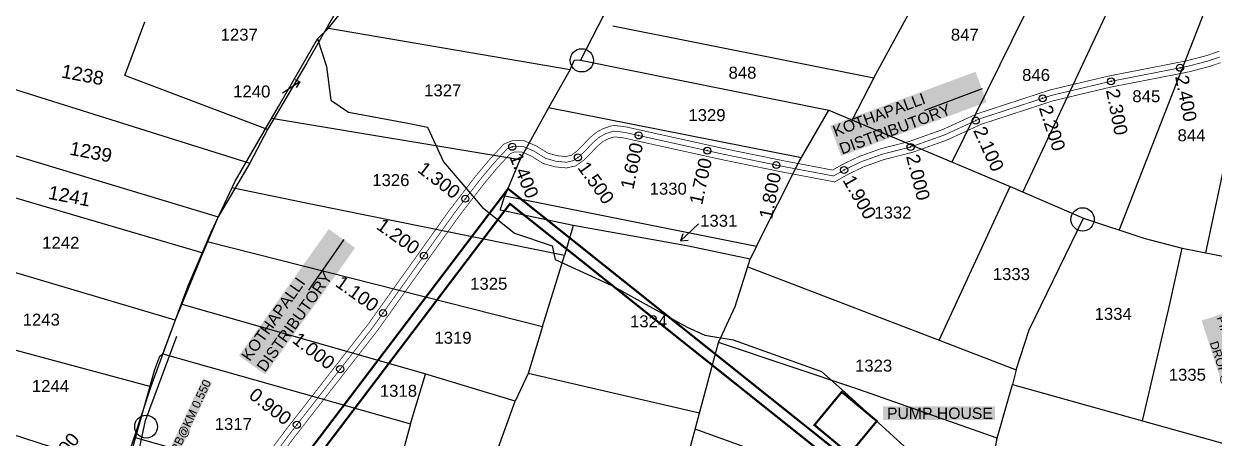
# Model space of a CAD drawing. Header units: millimetres. Extents: x 194974 to 210505, y 1603976 to 1614238.
# Drawn here: x 196227 to 197916, y 1606524 to 1607111 of the extents above; entities that cross this region are included whole.
import ezdxf
from ezdxf.enums import TextEntityAlignment as Align

# ---------------------------------------------------------------- set-up
doc = ezdxf.new("R2010")
doc.units = ezdxf.units.MM
doc.header["$LTSCALE"] = 15
doc.header["$PDMODE"] = 32
doc.header["$PDSIZE"] = 10
doc.linetypes.add('HIDDEN2', pattern=[0.1875, 0.125, -0.0625])
for name, color, linetype in [('BOUNDRY STONES', 240, 'Continuous'), ('CANAL1', 7, 'Continuous'), ('CSMark', 72, 'Continuous'), ('PAPER SIZE', 5, 'Continuous'), ('PLOTS', 7, 'Continuous'), ('PLOTS NO', 7, 'Continuous'), ('ROADS', 1, 'Continuous'), ('STRUCTURE', 5, 'Continuous'), ('text2', 7, 'Continuous')]:
    doc.layers.add(name, color=color, linetype=linetype)
doc.styles.get("Standard").update_dxf_attribs({"font": 'arial.ttf'})
doc.dimstyles.get("Standard").update_dxf_attribs({"dimtxt": 0.18, "dimasz": 0.18, "dimexe": 0.18, "dimexo": 0.0625, "dimgap": 0.09, "dimtad": 0, "dimtih": 1, "dimtoh": 1, "dimdec": 4, "dimzin": 0, "dimdsep": 46, "dimtxsty": 'Standard', "dimcen": 0.09, "dimadec": 0, "dimazin": 0, "dimtfac": 1, "dimtdec": 4, "dimtofl": 0, "dimtmove": 0, "dimatfit": 3, "dimfxl": 1, "dimtolj": 1, "dimtzin": 0, "dimarcsym": 0})

msp = doc.modelspace()

# ---------------------------------------------------------------- linework, layer by layer
at = {"color": 5, "const_width": 3, "elevation": 240.9}
msp.add_lwpolyline([(196914.2, 1606877.7), (197448.5, 1606452), (196998.1, 1605886.3), (196476.6, 1606301.5), (196914.2, 1606877.7)], dxfattribs=at)
msp.add_lwpolyline([(196916.8, 1606856.4), (197427.5, 1606449.6), (196995.7, 1605907.4), (196497.4, 1606304.1)], close=True, dxfattribs=at)
at = {"color": 5, "const_width": 3}
msp.add_lwpolyline([(197387.7, 1606589.7), (197437.5, 1606548.4), (197398.6, 1606501.6), (197348.9, 1606542.8)], close=True, dxfattribs=at)
at = {"layer": 'BOUNDRY STONES', "color": 1}
for centre, radius in [((197018.8, 1607059.7), 16.5), ((197729.5, 1606834.3), 16.5), ((196400.4, 1606540.5), 16.1)]:
    msp.add_circle(centre, radius, dxfattribs=at)
at = {"layer": 'CANAL1', "color": 200, "const_width": 1}
for points in [[(196564.9, 1606490.7), (196599.3, 1606536.7), (196715.6, 1606685.8), (196830.9, 1606847.2), (196867.5, 1606894.8), (196887.7, 1606918.9), (196908.2, 1606941), (196919.9, 1606945.8), (196936.7, 1606945.9), (196954.4, 1606938.3), (196970.7, 1606928.2), (196984, 1606924.5), (196996.2, 1606923.4), (197003.6, 1606925), (197011.8, 1606931), (197021.4, 1606940.7), (197029.7, 1606949.6), (197040.1, 1606958.1), (197049.8, 1606963.2), (197063.3, 1606967.6), (197080.4, 1606965.6), (197221.2, 1606934.5), (197307.1, 1606917), (197374.8, 1606904.2), (197388.6, 1606912.1), (197412.9, 1606923.7), (197443.7, 1606934.6), (197483, 1606944.6), (197531, 1606961.7), (197579.8, 1606984), (197683.5, 1607017.8), (197766.6, 1607037.5), (197834.5, 1607050.7), (197876.7, 1607059), (197904.9, 1607066.3), (197923.2, 1607072.6)], [(196577.8, 1606481.3), (196612, 1606527), (196728.4, 1606676.2), (196843.7, 1606837.7), (196880, 1606884.8), (196899.7, 1606908.4), (196917.5, 1606927.5), (196923.1, 1606929.8), (196933.4, 1606929.9), (196947, 1606924.1), (196964.2, 1606913.4), (196981.1, 1606908.7), (196997.3, 1606907.2), (197010.3, 1606910.2), (197022.3, 1606918.8), (197033, 1606929.7), (197040.7, 1606937.9), (197048.9, 1606944.7), (197056.1, 1606948.4), (197064.9, 1606951.3), (197077.8, 1606949.8), (197217.9, 1606918.9), (197304.1, 1606901.3), (197377.7, 1606887.4), (197396.1, 1606897.9), (197419, 1606908.9), (197448.3, 1606919.3), (197487.7, 1606929.2), (197537.1, 1606946.8), (197585.6, 1606969.1), (197687.8, 1607002.4), (197769.9, 1607021.9), (197837.6, 1607035), (197880.3, 1607043.4), (197909.5, 1607051), (197925.5, 1607056.4)]]:
    msp.add_lwpolyline(points, dxfattribs=at)
at = {"layer": 'CANAL1', "color": 1, "linetype": 'HIDDEN2', "ltscale": 4, "const_width": 1}
msp.add_lwpolyline([(196571.3, 1606486), (196605.6, 1606531.9), (196722, 1606681), (196837.3, 1606842.4), (196873.8, 1606889.8), (196893.7, 1606913.7), (196912.8, 1606934.2), (196921.5, 1606937.8), (196935, 1606937.9), (196950.7, 1606931.2), (196967.4, 1606920.8), (196982.5, 1606916.6), (196996.8, 1606915.3), (197006.9, 1606917.6), (197017.1, 1606924.9), (197027.2, 1606935.2), (197035.2, 1606943.8), (197044.5, 1606951.4), (197052.9, 1606955.8), (197064.1, 1606959.4), (197079.1, 1606957.7), (197219.5, 1606926.7), (197305.6, 1606909.1), (197376.2, 1606895.8), (197392.3, 1606905), (197415.9, 1606916.3), (197446, 1606926.9), (197485.4, 1606936.9), (197534.1, 1606954.2), (197582.7, 1606976.6), (197685.6, 1607010.1), (197768.3, 1607029.7), (197836, 1607042.9), (197878.5, 1607051.2), (197907.2, 1607058.7), (197924.4, 1607064.5)], dxfattribs=at)
at = {"layer": 'PLOTS'}
for points in [[(197433.2, 1607034.9), (197511.7, 1607179.5), (197149, 1607257.5)], [(197714.1, 1607260.9), (197544.1, 1606915.6)], [(196732.1, 1607224), (197074.8, 1607172.3), (197017, 1607059.9), (197369.3, 1606989.3), (197626.5, 1606880.8), (197730.8, 1606836), (197816.6, 1606807.8), (197870.8, 1606793.5), (198015.5, 1606765.3), (198020.4, 1606796.4), (198096.8, 1606795.7), (198107.8, 1606845.5), (198356, 1606824.9), (198713.3, 1606797.5), (198722.2, 1606696.5), (198740.3, 1606633.3), (198805.6, 1606543.4), (198865.2, 1606472.6), (198907.7, 1606329.3), (199143.8, 1606289.3), (199220.6, 1606276.3), (199217.6, 1606258.4), (199614.6, 1606162.2)], [(197644.8, 1606872.9), (197807.7, 1607221)], [(197920.3, 1607175.7), (197781.4, 1606819.4)], [(196224.6, 1605977.9), (196229.7, 1606002.2), (196248.3, 1606031), (196259.8, 1606137.6), (196269.7, 1606175.2), (196286.6, 1606239.9), (196331.7, 1606348.2), (196359.9, 1606436.2), (196382.5, 1606496.2), (196380.5, 1606507.5), (196412.7, 1606621.3), (196419.9, 1606640.3), (196424.3, 1606643.9), (196460.2, 1606740.3), (196492.6, 1606816.3), (196526.9, 1606888.5), (196588.2, 1606994.5), (196643.8, 1607090.3), (196659.5, 1607105.2), (196699.5, 1607156.1)], [(197904.5, 1606786.9), (197982, 1607151.1)], [(196670.7, 1607130), (196628.7, 1607056.3), (196572.9, 1606961.9), (196370.1, 1607038.3), (196398.8, 1607114.4)], [(196659.5, 1607105.2), (197002.2, 1607046.7), (197008.3, 1607060.4), (197017, 1607059.9)], [(197062.7, 1607108.6), (197433.2, 1607034.9), (197402.5, 1606975.3)], [(197002.2, 1607046.7), (196971.7, 1606992.2), (196930.7, 1606918.6), (196578.2, 1606977.2)], [(196143.5, 1607040.8), (196547.5, 1606914)], [(197330.4, 1606921.6), (196971.7, 1606992.2)], [(196930.7, 1606918.6), (196909.7, 1606867.8), (197266.9, 1606796.2), (197327.3, 1606916.3), (197369.3, 1606989.3)], [(196572.9, 1606961.9), (196547.5, 1606914), (196502.7, 1606837.9), (196480.8, 1606786.7), (196441.9, 1606691.6), (196407.4, 1606597.2), (196370.6, 1606486.9), (196326.8, 1606380.6), (196291.1, 1606281.8), (196273.8, 1606234.9), (196257.5, 1606165.3), (196252.8, 1606119.6), (196229.8, 1606029.1), (196212.7, 1605961.7)], [(196121.3, 1606952.5), (196502.7, 1606837.9)], [(196106.9, 1606896.3), (196480.8, 1606786.7)], [(197006.4, 1606825.5), (196994.4, 1606782.9), (196636.7, 1606855.6), (196522.3, 1606878.9)], [(197254.3, 1606767.2), (197525.7, 1606663.1), (197626.5, 1606880.8)], [(197266.9, 1606796.2), (197257.7, 1606777.9), (197170.2, 1606796.2), (197006.4, 1606825.5), (196902.7, 1606847.5), (196909.7, 1606867.8)], [(197525.7, 1606663.1), (197635.2, 1606621.1), (197653.5, 1606677.8), (197730.8, 1606836)], [(196441.9, 1606691.6), (196084.4, 1606797.1)], [(196487, 1606803.1), (196963.2, 1606682.3), (196994.4, 1606782.9)], [(197635.2, 1606621.1), (197630.2, 1606600.4), (197814.5, 1606548.9), (197851.9, 1606708.1), (197870.8, 1606793.5)], [(197185.9, 1606559.5), (197213, 1606659.8), (197236.3, 1606710.7), (197257.7, 1606777.9)], [(197814.5, 1606548.9), (197960.2, 1606508), (197997.5, 1606669.4), (198016.9, 1606753.5), (198015.5, 1606765.3)], [(196963.2, 1606682.3), (196942.6, 1606615.7), (196924.1, 1606576.7), (196796.1, 1606615.4), (196450.4, 1606714.1)], [(196048.1, 1606693.6), (196407.4, 1606597.2)], [(197608.4, 1606524.2), (197412.1, 1606593.1), (197213, 1606659.8)], [(196424.3, 1606643.9), (196775.8, 1606544.7), (196797.1, 1606615.1)], [(197153.9, 1606441.3), (197185.9, 1606559.5), (196942.6, 1606615.7)], [(196007.3, 1606595.3), (196264.5, 1606512.6), (196370.6, 1606486.9)], [(197575.6, 1606400.3), (197602.3, 1606490.3), (197608.4, 1606524.2), (197630.2, 1606600.4)], [(196576.8, 1606167.7), (196633.2, 1606146.3), (196762.8, 1606100.8), (196780.2, 1606123.3), (196826.6, 1606107.4), (196869.2, 1606260), (196892.3, 1606341.1), (196929.7, 1606497.2), (196898.1, 1606504.7), (196924.1, 1606576.7)], [(196775.8, 1606544.7), (196742.6, 1606423.6), (196385.3, 1606524.5)], [(197541.8, 1606266.6), (197553.5, 1606300.6), (197575.6, 1606400.3), (197275.1, 1606502.4), (197179.8, 1606537.1)]]:
    msp.add_lwpolyline(points, dxfattribs=at)
at = {"layer": 'PLOTS NO'}
for points in [[(196618.6, 1607029.3), (196593.9, 1607013.1)], [(196611.8, 1607032.6), (196618.6, 1607029.3), (196613.6, 1607021.4)], [(197158.7, 1606803.9), (197184.6, 1606827.8)], [(197162.1, 1606814), (197158.7, 1606803.9), (197169.6, 1606805)]]:
    msp.add_lwpolyline(points, dxfattribs=at)
at = {"layer": 'ROADS', "color": 1}
for points in [[(196643.8, 1607090.3), (196656.4, 1607050.9), (196662.4, 1607003.1), (196687.9, 1606986.4), (196769.4, 1606971), (196800, 1606965.2), (196822.4, 1606915.8), (196877.5, 1606851.8), (196923.3, 1606814.6), (196976.6, 1606796.8), (196981.1, 1606777.6), (197061.5, 1606740.8), (197168.3, 1606681.3), (197193.4, 1606670), (197233.4, 1606663.7), (197358.9, 1606618.6), (197396.7, 1606585), (197481.8, 1606507.5), (197577.3, 1606451.4), (197666.4, 1606421.6), (197762.2, 1606402.1), (197815, 1606391.4), (197849, 1606366.5), (197882.6, 1606343.8)], [(196227.2, 1605990.1), (196269.8, 1606065.7), (196304.5, 1606147.7), (196320.5, 1606234.8), (196348.7, 1606310.4), (196379.4, 1606454.1), (196399.7, 1606549.4), (196444.1, 1606668.7)]]:
    msp.add_lwpolyline(points, dxfattribs=at)
at = {"layer": 'text2', "color": 3}
for p in [(197867.9, 1607049.2), (197769.8, 1607030), (197672.8, 1607005.9), (197577.9, 1606974.4), (197099.3, 1606953.3), (196920, 1606937.2), (197485.3, 1606936.9), (197013.2, 1606922.1), (197196.9, 1606931.7), (197294.8, 1606911.3), (197391.1, 1606904.3), (196853.6, 1606863.6), (196794.7, 1606782.8), (196736.6, 1606701.5), (196675.9, 1606622), (196614.4, 1606543.1)]:
    msp.add_point(p, dxfattribs=at)

# ---------------------------------------------------------------- texts
at = {"layer": 'CSMark', "color": 1}
for s, rotation, p in [('2.400', 281.1028, (197870, 1607038.4)), ('2.300', 281.0386, (197771.9, 1607019.2)), ('2.200', 288.0303, (197676.2, 1606995.4)), ('2.100', 294.6539, (197582.5, 1606964.4)), ('1.400', 292.4794, (196924.2, 1606927.1)), ('2.000', 284.2087, (197488, 1606926.2)), ('1.300', 322.4144, (196790, 1606910.2)), ('1.500', 305.789, (197019.6, 1606913.2)), ('1.900', 299.72, (197396.6, 1606894.7)), ('1.200', 324.4548, (196731.3, 1606829.7)), ('1.100', 324.4548, (196673.2, 1606748.4)), ('1.000', 322.0369, (196612.2, 1606668.5)), ('0.900', 322.0369, (196550.7, 1606589.7))]:
    msp.add_text(s, height=19, rotation=rotation, dxfattribs=at).set_placement(p, align=Align.MIDDLE_LEFT)
for s, rotation, p in [('1.600', 77.528, (197096.9, 1606942.5)), ('1.700', 77.528, (197194.6, 1606920.9)), ('1.800', 78.4614, (197292.6, 1606900.5)), ('0.400', 50.9522, (196300, 1606527.9))]:
    msp.add_text(s, height=19, rotation=rotation, dxfattribs=at).set_placement(p, align=Align.MIDDLE_RIGHT)
at = {"layer": 'PLOTS NO'}
for s, p in [('1237', (196506.2, 1607087.6)), ('847', (197542.5, 1607087.6)), ('848', (197227, 1607033.7)), ('846', (197643.6, 1607030.5)), ('1327', (196795, 1607008.7)), ('1240', (196524, 1607007.1)), ('845', (197800.1, 1607000.4)), ('1329', (197170, 1606973.6)), ('844', (197864.2, 1606945)), ('1326', (196721.4, 1606881.5)), ('1330', (197115, 1606869.3)), ('1331', (197186.7, 1606823.9)), ('1332', (197433.9, 1606835.5)), ('1242', (196253, 1606792.7)), ('1333', (197602, 1606748.3)), ('1325', (196860.3, 1606734.6)), ('1334', (197746.5, 1606691.9)), ('1243', (196225.3, 1606683.7)), ('1324', (197087.2, 1606681.3)), ('1319', (196809.6, 1606658)), ('1323', (197406.5, 1606618.5)), ('1335', (197851.7, 1606605.6)), ('1244', (196238.3, 1606589.6)), ('1318', (196732.2, 1606582.8)), ('1317', (196497.8, 1606535.8))]:
    msp.add_text(s, height=17, dxfattribs=at).set_placement(p)
for s, p in [('1238', (196279.1, 1607035.5)), ('1239', (196290.8, 1606926.1)), ('1241', (196260.4, 1606863.6))]:
    msp.add_text(s, height=19.37, rotation=349.1853, dxfattribs=at).set_placement(p)
at = {"layer": 'STRUCTURE', "color": 5, "attachment_point": 1, "bg_fill": 1, "box_fill_scale": 1.1, "bg_fill_color": 7, "bg_fill_true_color": 16777215, "bg_fill_transparency": 0}
for s, insert, char_height, width, rotation in [('{\\C1;KOTHAPALLI\\PDISTRIBUTORY}', (197373.1, 1606966.1), 16, 216.984, 20.3238), ('{\\C1;KOTHAPALLI\\PDISTRIBUTORY}', (196534.4, 1606641.4), 16, 216.984, 54.6094), ('\\pi1.41332;PIPE CULVERT CUM \\P\\pi32.33828;DROP@KM1.400', (197930.3, 1606700), 12, 162.791, 287.9222), ('\\pi0.43653;SP CUM SLRB@KM 0.550', (196395.9, 1606425), 12, 201.738, 64.8)]:
    msp.add_mtext(s, dxfattribs=dict(at, insert=insert, char_height=char_height, width=width, rotation=rotation))
at = {"layer": 'STRUCTURE', "color": 5, "insert": (197447.6, 1606567.5), "char_height": 16, "width": 155.889, "attachment_point": 1, "bg_fill": 1, "box_fill_scale": 1.1, "bg_fill_color": 7, "bg_fill_true_color": 16777215, "bg_fill_transparency": 0}
msp.add_mtext('\\pi4.26936;PUMP HOUSE', dxfattribs=at)

# ---------------------------------------------------------------- leaders
at = {"layer": 'PAPER SIZE', "color": 1}
for points in [[(197587, 1607019.3), (197505, 1606988.5)], [(196681.2, 1606805.8), (196630.8, 1606734.2)]]:
    msp.add_leader(points, dimstyle='Standard', override={"dimasz": 40, "dimgap": 0.09, "dimtad": 0, "dimtfill": 2, "dimtfillclr": 5}, dxfattribs=at)

doc.saveas('drawing.dxf')
